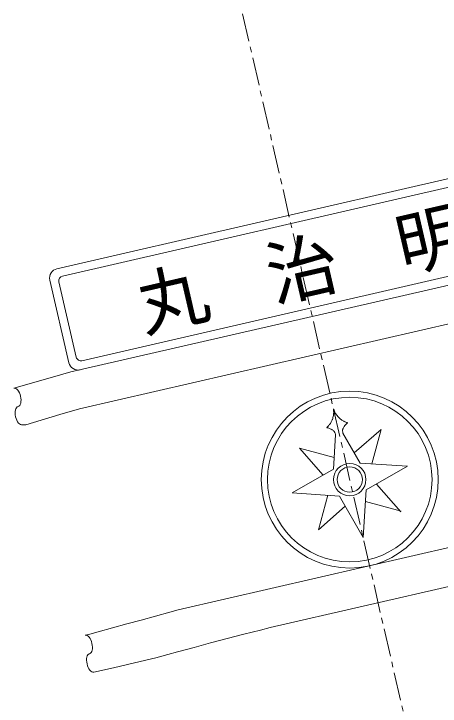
# Model space of a CAD drawing. Units: millimetres, scale not verified. Extents: x -5105 to 5105, y -2970 to 2970.
# Drawn here: x -3150 to -2394, y 1031 to 2260 of the extents above; entities that cross this region are included whole.
import ezdxf

# ---------------------------------------------------------------- set-up
doc = ezdxf.new("R2010")
doc.units = ezdxf.units.MM
doc.header["$LTSCALE"] = 10
doc.linetypes.add('CHAIN1', pattern=[8, 5, -1, 1, -1])
doc.layers.add('0-3_keijou', color=7, linetype='Continuous', lineweight=18)
doc.layers.add('0-5_text', color=7, linetype='Continuous')
doc.styles.add('ＭＳ 明朝', font='')
doc.styles.get('ＭＳ 明朝').set_extended_font_data('MS Mincho')

msp = doc.modelspace()

# ---------------------------------------------------------------- linework, layer by layer
at = {"layer": '0-3_keijou', "linetype": 'CHAIN1'}
msp.add_line((-2744.43, 2260.14), (-2177.92, -201.09), dxfattribs=at)
at = {"layer": '0-3_keijou'}
for p, q in [((-2250.33, 1997.36), (-3073.92, 1807.79)), ((-2253.48, 1981.14), (-3064, 1794.58)), ((-2218.95, 1831.12), (-3029.47, 1644.56)), ((-2192.67, 1821.67), (-3048.97, 1624.58)), ((-3052.73, 1640.93), (-3086.51, 1787.68)), ((-3039.52, 1650.85), (-3070.29, 1784.52)), ((-2177.62, 1756.27), (-3033.92, 1559.17)), ((-3048.97, 1624.58), (-3086.21, 1614.09)), ((-3086.21, 1614.09), (-3150.4, 1595.94)), ((-2583.07, 1559.1), (-2583, 1558.35)), ((-2583.07, 1559.1), (-2582.8, 1558.4)), ((-3135.34, 1530.53), (-3129.38, 1530.98)), ((-2579.29, 1512.94), (-2583.33, 1451.8)), ((-2566.28, 1515.93), (-2535.92, 1462.71)), ((-2498.37, 1522.71), (-2546.23, 1480.78)), ((-2498.37, 1522.71), (-2515.16, 1461.33)), ((-2643.33, 1489.34), (-2581.96, 1472.56)), ((-2643.33, 1489.34), (-2601.4, 1441.48)), ((-2451.67, 1457.14), (-2535.92, 1462.71)), ((-2656.67, 1409.96), (-2583.33, 1451.8)), ((-2451.67, 1457.14), (-2525.01, 1415.3)), ((-2463.75, 1376.31), (-2506.94, 1425.61)), ((-2530.58, 1331.05), (-2525.01, 1415.3)), ((-2656.67, 1409.96), (-2572.42, 1404.39)), ((-2609.96, 1344.39), (-2593.18, 1405.76)), ((-2530.58, 1331.05), (-2572.42, 1404.39)), ((-2463.16, 1377.25), (-2526.38, 1394.54)), ((-2609.96, 1344.39), (-2562.1, 1386.32)), ((-2178.93, 1358.84), (-2858.99, 1202.31)), ((-2312.29, 1259.27), (-2695.52, 1171.06)), ((-2695.52, 1171.06), (-2712.63, 1166.64)), ((-2742.12, 1158.99), (-2771.61, 1151.31)), ((-2712.63, 1166.64), (-2742.12, 1158.99)), ((-2801.08, 1143.58), (-2830.54, 1135.78)), ((-2771.61, 1151.31), (-2801.08, 1143.58)), ((-2973.3, 1099.73), (-3008.57, 1091.87))]:
    msp.add_line(p, q, dxfattribs=at)
for points in [[(-3033.92, 1559.17), (-3068.96, 1548.84), (-3129.38, 1530.98)], [(-2583, 1558.35), (-2582.86, 1556.55), (-2582.76, 1554.74), (-2582.72, 1552.94), (-2582.76, 1551.14), (-2582.82, 1550.09), (-2582.92, 1549.06), (-2583.16, 1547.28), (-2583.5, 1545.51), (-2583.93, 1543.76), (-2584.44, 1542.03), (-2585.04, 1540.32), (-2585.42, 1539.34), (-2585.75, 1538.55), (-2586.37, 1537.2), (-2587.03, 1535.87), (-2587.75, 1534.58), (-2588.53, 1533.32), (-2589.36, 1532.1), (-2589.87, 1531.41), (-2590.29, 1530.86), (-2591.04, 1529.94), (-2591.83, 1529.04), (-2592.63, 1528.16), (-2593.45, 1527.29), (-2594.28, 1526.42), (-2594.76, 1525.92), (-2594.01, 1525.68), (-2592.72, 1525.25), (-2591.44, 1524.81), (-2590.16, 1524.33), (-2588.89, 1523.81), (-2587.63, 1523.24), (-2586.9, 1522.88), (-2586.28, 1522.55), (-2585.23, 1521.94), (-2584.22, 1521.27), (-2583.27, 1520.53), (-2582.41, 1519.72), (-2581.65, 1518.84)], [(-2582.8, 1558.4), (-2582.14, 1556.71), (-2581.44, 1555.05), (-2580.68, 1553.41), (-2579.86, 1551.8), (-2579.35, 1550.89), (-2578.81, 1550), (-2577.81, 1548.51), (-2576.74, 1547.07), (-2575.59, 1545.68), (-2574.37, 1544.34), (-2573.09, 1543.07), (-2572.32, 1542.36), (-2571.67, 1541.79), (-2570.52, 1540.84), (-2569.34, 1539.94), (-2568.13, 1539.09), (-2566.88, 1538.3), (-2565.6, 1537.57), (-2564.85, 1537.17), (-2564.23, 1536.86), (-2563.15, 1536.36), (-2562.05, 1535.9), (-2560.94, 1535.45), (-2559.82, 1535.03), (-2558.7, 1534.61), (-2558.05, 1534.37)], [(-2558.05, 1534.37), (-2558.61, 1533.83), (-2559.59, 1532.88), (-2560.55, 1531.92), (-2561.49, 1530.93), (-2562.41, 1529.91), (-2563.29, 1528.84), (-2563.79, 1528.2), (-2564.2, 1527.64), (-2564.88, 1526.63), (-2565.49, 1525.58), (-2566.02, 1524.5), (-2566.44, 1523.4), (-2566.74, 1522.27), (-2566.84, 1521.61), (-2566.89, 1521.08), (-2566.91, 1520.17), (-2566.85, 1519.25), (-2566.73, 1518.33), (-2566.58, 1517.4), (-2566.39, 1516.47), (-2566.28, 1515.93)], [(-2581.65, 1518.84), (-2581.27, 1518.29), (-2580.99, 1517.84), (-2580.58, 1517.02), (-2580.24, 1516.17), (-2579.93, 1515.29), (-2579.67, 1514.39), (-2579.42, 1513.47), (-2579.29, 1512.94)], [(-2858.99, 1202.31), (-2873.72, 1198.28), (-2899.11, 1191.33), (-2924.5, 1184.38), (-2949.9, 1177.43), (-2975.3, 1170.49), (-3000.71, 1163.54), (-3015.44, 1159.51), (-3023.63, 1157.28)], [(-2830.54, 1135.78), (-2859.97, 1127.89), (-2877.02, 1123.26), (-2898.57, 1117.34)], [(-2898.57, 1117.34), (-2936.19, 1108.43), (-2973.3, 1099.73)]]:
    msp.add_lwpolyline(points, dxfattribs=at)
for radius in [156.97, 146.07, 28.76, 22.44]:
    msp.add_circle((-2554.17, 1433.55), radius, dxfattribs=at)
for centre, radius, start, end in [((-3070.16, 1791.44), 16.78, 102.96226, 192.96226), ((-3062.11, 1786.4), 8.39, 102.96226, 192.96226), ((-3031.35, 1652.74), 8.39, 192.96226, 282.96226), ((-3036.38, 1644.69), 16.78, 192.96226, 282.96226)]:
    msp.add_arc(centre, radius, start, end, dxfattribs=at)
for centre, major_axis in [((-3146.63, 1579.59), (-3.76, 16.35)), ((-3139.11, 1546.88), (3.76, -16.35)), ((-3019.86, 1140.92), (-3.76, 16.35)), ((-3012.33, 1108.22), (3.76, -16.35))]:
    msp.add_ellipse(centre, major_axis=major_axis, ratio=0.5, start_param=3.1415927, end_param=6.2831853, dxfattribs=at)

# ---------------------------------------------------------------- texts
at = {"layer": '0-5_text', "insert": (-2917.06, 1685.02), "char_height": 92.38, "attachment_point": 7, "rotation": 12.962, "style": 'ＭＳ 明朝'}
msp.add_mtext('\\T1.87;丸治明', dxfattribs=at)

doc.saveas('drawing.dxf')
